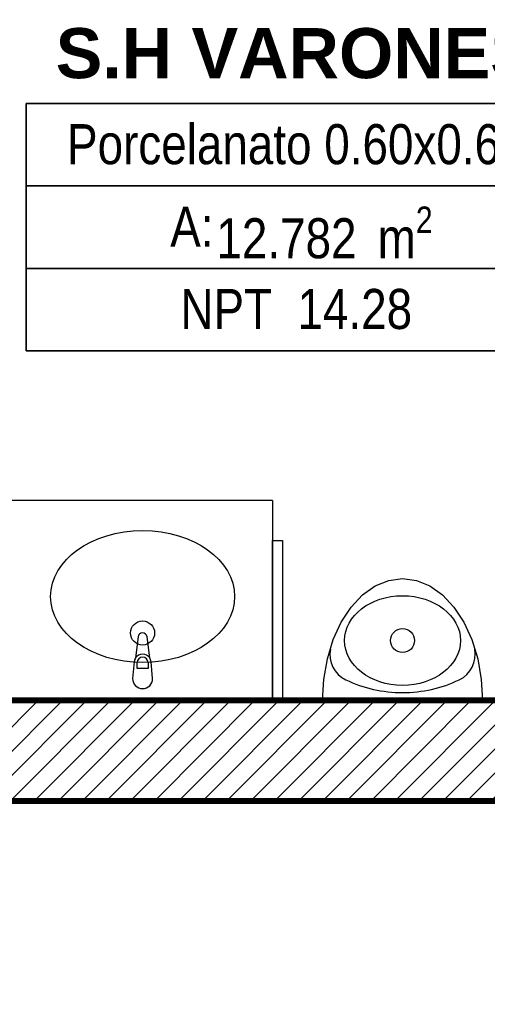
# Model space of a CAD drawing. Header units: inches. Extents: x -38 to 5698, y -33 to 92.
# Drawn here: x 326.237 to 327.408, y 10.968 to 13.402 of the extents above; entities that cross this region are included whole.
import ezdxf

# ---------------------------------------------------------------- set-up
doc = ezdxf.new("R2010")
doc.units = ezdxf.units.IN
doc.header["$MEASUREMENT"] = 0
doc.set_wipeout_variables(frame=1)
doc.linetypes.add('Wipeout_Contour', pattern=[1, 0, -1])
for name, color, linetype in [('02 _ ARQ _ ZON _ Espacio.3D', 7, 'Continuous'), ('Estructura - 04 MURO', 253, 'Continuous'), ('Interior - Sanitarios', 7, 'Continuous')]:
    doc.layers.add(name, color=color, linetype=linetype)
doc.styles.add('Estilo_Generado_8', font='arialbd.ttf')
doc.styles.add('Estilo_Generado_9', font='ARIALN.TTF')

msp = doc.modelspace()

# ---------------------------------------------------------------- linework, layer by layer
at = {"layer": '02 _ ARQ _ ZON _ Espacio.3D', "color": 252, "linetype": 'Continuous', "lineweight": 13}
for p, q in [((327.6044, 13.1917), (326.2541, 13.1917)), ((326.2541, 13.1917), (326.2541, 12.574)), ((326.2541, 13.1917), (327.6044, 13.1917)), ((326.2541, 12.9858), (326.2541, 13.1917)), ((327.6044, 12.9858), (326.2541, 12.9858)), ((326.2541, 12.9858), (327.6044, 12.9858)), ((326.2541, 12.7799), (326.2541, 12.9858)), ((327.6044, 12.7799), (326.2541, 12.7799)), ((326.2541, 12.7799), (327.6044, 12.7799)), ((326.2541, 12.574), (326.2541, 12.7799)), ((326.2541, 12.574), (327.6044, 12.574)), ((327.6044, 12.574), (326.2541, 12.574))]:
    msp.add_line(p, q, dxfattribs=at)
at = {"layer": '02 _ ARQ _ ZON _ Espacio.3D', "color": 254, "linetype": 'Continuous', "lineweight": 0, "flags": 128}
msp.add_lwpolyline([(321.57, 16.9), (321.22, 16.9), (321.22, 7.7), (321.57, 7.7), (321.57, 8.1), (322.07, 8.1), (322.07, 7.35), (328.17, 7.35), (328.17, 7.7), (328.57, 7.7), (328.57, 8.1), (328.92, 8.1), (328.92, 11.45), (323.12, 11.45), (323.12, 16.1), (321.57, 16.1)], close=True, dxfattribs=at)
at = {"layer": '02 _ ARQ _ ZON _ Espacio.3D', "color": 9, "linetype": 'Continuous', "lineweight": 5, "flags": 128}
msp.add_lwpolyline([(324.92, 15.1235), (324.92, 11.7), (328.82, 11.7), (328.82, 14.9999), (325.97, 14.9999), (325.97, 13.6749), (325.82, 13.6749), (325.82, 15.1235)], close=True, dxfattribs=at)
at = {"layer": 'Interior - Sanitarios', "color": 205, "linetype": 'Continuous', "lineweight": 13}
for p, q in [((326.87, 12.2), (324.92, 12.2)), ((326.87, 12.2), (326.87, 11.7)), ((326.5314, 11.7799), (326.5314, 11.7948)), ((326.5586, 11.7799), (326.5314, 11.7799)), ((326.5586, 11.7948), (326.5586, 11.7799)), ((326.87, 11.7), (324.92, 11.7))]:
    msp.add_line(p, q, dxfattribs=at)
at = {"layer": 'Interior - Sanitarios', "color": 205, "linetype": 'Continuous', "lineweight": 13, "flags": 128}
for points in [[(326.895, 11.7), (326.87, 11.7), (326.87, 12.1), (326.895, 12.1)], [(326.995, 11.7), (326.9981, 11.753), (327.0071, 11.8043), (327.0218, 11.8525), (327.0418, 11.8961), (327.0665, 11.9336), (327.095, 11.9641), (327.1266, 11.9866), (327.1603, 12.0004), (327.195, 12.005), (327.2298, 12.0004), (327.2634, 11.9866), (327.295, 11.9641), (327.3236, 11.9336), (327.3483, 11.8961), (327.3682, 11.8525), (327.383, 11.8043), (327.392, 11.753), (327.395, 11.7), (327.195, 11.7)]]:
    msp.add_lwpolyline(points, close=True, dxfattribs=at)
msp.add_lwpolyline([(326.57, 11.755), (326.566, 11.797, 0.12102), (326.5628, 11.8065), (326.5561, 11.8594, 0.882566), (326.5339, 11.8594), (326.5273, 11.8065, 0.12102), (326.524, 11.797), (326.52, 11.755, 1)], format="xyb", close=True, dxfattribs=at)
at = {"layer": 'Interior - Sanitarios', "color": 205, "linetype": 'Continuous', "lineweight": 13}
for centre in [(326.545, 11.8689), (327.195, 11.85)]:
    msp.add_circle(centre, 0.03, dxfattribs=at)
for centre, radius, start, end in [((327.0833, 11.8153), 0.07, 169.1855, 244.5474), ((327.3068, 11.8153), 0.07, 295.4526, 10.8145), ((326.545, 11.7951), 0.0211, 32.7707, 147.2287), ((326.545, 11.7948), 0.0136, 359.9997, 179.9997), ((327.195, 12.0501), 0.3301, 244.5474, 270), ((327.195, 12.0501), 0.3301, 270, 295.4526)]:
    msp.add_arc(centre, radius, start, end, dxfattribs=at)
for centre, major_axis, ratio in [((326.545, 11.96), (-0.23, 0), 0.717391), ((327.195, 11.85), (0.145, 0), 0.772414)]:
    msp.add_ellipse(centre, major_axis=major_axis, ratio=ratio, dxfattribs=at)

# ---------------------------------------------------------------- texts
at = {"layer": '02 _ ARQ _ ZON _ Espacio.3D', "color": 252, "lineweight": 25, "attachment_point": 2}
for s, insert, char_height, style in [('\\A1;{\\pqc;\\pt0;\\fArial|b1|i0|c0|p34;S.H VARONES}', (326.9293, 13.3801), 0.125, 'Estilo_Generado_8'), ('\\A1;{\\pqc;\\pt0;\\fArial Narrow|b0|i0|c0|p34;Porcelanato 0.60x0.60}', (326.9293, 13.1402), 0.1, 'Estilo_Generado_9'), ('\\A1;{\\pqc;\\pt0;\\fArial Narrow|b0|i0|c0|p34;A: }', (326.6682, 12.9339), 0.1, 'Estilo_Generado_9'), ('\\A1;{\\pqc;\\pt0,0.3;\\fArial Narrow|b0|i0|c0|p34;12.782\\fArial Narrow|b0|i0|c0|p34;\\A1{\\H.66x;\\S^  ;}\\fArial Narrow|b0|i0|c0|p34; m\\fArial Narrow|b0|i0|c0|p34;\\A1{\\H.66x;\\S2^  ;}}', (326.9999, 12.9344), 0.1, 'Estilo_Generado_9'), ('\\A1;{\\pqc;\\pt0;\\fArial Narrow|b0|i0|c0|p34;NPT  14.28}', (326.9293, 12.7285), 0.1, 'Estilo_Generado_9')]:
    msp.add_mtext(s, dxfattribs=dict(at, insert=insert, char_height=char_height, style=style))

# ---------------------------------------------------------------- next in the draw order: wipeouts: each hides what was drawn before it
at = {"color": 254, "linetype": 'Wipeout_Contour', "lineweight": 0, "ltscale": 9842.997049}
msp.add_wipeout([(328.8199, 11.7), (323.27, 11.7), (323.27, 11.45), (328.8199, 11.45)], dxfattribs=at).dxf.layer = 'Estructura - 04 MURO'

# ---------------------------------------------------------------- next in the draw order: hatches: boundary and pattern name
at = {"layer": 'Estructura - 04 MURO', "linetype": 'Continuous', "lineweight": 5}
h = msp.add_hatch(dxfattribs=at)
h.set_pattern_fill('LADRILLO_COMÚN_0002', color=252, style=0, pattern_type=2)
h.set_pattern_definition([(45, (277.50004, 6e-09), (-0.030052038, 0.030052038), [])])
h.paths.add_polyline_path([(328.8199, 11.7), (323.27, 11.7), (323.27, 11.45), (328.8199, 11.45)])

# ---------------------------------------------------------------- next in the draw order: linework, layer by layer
at = {"layer": 'Estructura - 04 MURO', "color": 7, "linetype": 'Continuous', "lineweight": 80, "flags": 128}
for points in [[(328.8199, 11.7), (324.92, 11.7)], [(323.12, 11.45), (328.8199, 11.45)]]:
    msp.add_lwpolyline(points, dxfattribs=at)

doc.saveas('drawing.dxf')
